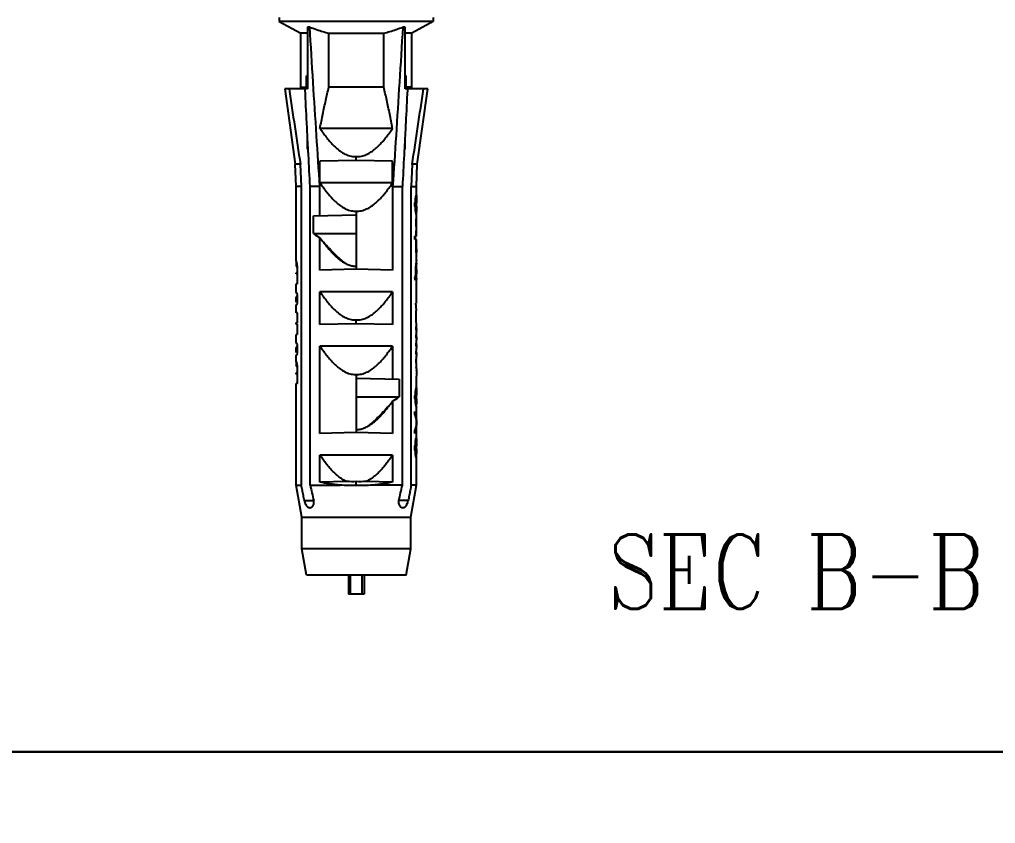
# Model space of a CAD drawing. Header units: millimetres. Extents: x -308 to 1490, y -1725 to -1095.
# Drawn here: x 1104.3 to 1156.9, y -1414.9 to -1371.5 of the extents above; entities that cross this region are included whole.
import ezdxf
from ezdxf.enums import TextEntityAlignment as Align

# ---------------------------------------------------------------- set-up
doc = ezdxf.new("R2010")
doc.units = ezdxf.units.MM
doc.layers.add('hatch', color=56, linetype='Continuous', lineweight=9)
doc.styles.add('ROMANC', font='romanc.shx')

# ---------------------------------------------------------------- blocks, each defined once
blk = doc.blocks.new('u73')
at = {"color": 7}
for p, q in [((-146.87, 39.576), (-146.87, 39.374)), ((-138.572, 39.576), (-138.572, 39.374)), ((-138.572, 39.374), (-146.87, 39.374)), ((-146.87, 39.374), (-145.707, 38.739)), ((-145.224, 39.066), (-145.352, 39.066)), ((-145.352, 39.066), (-145.352, 35.731)), ((-140.09, 39.066), (-140.218, 39.066)), ((-140.09, 35.731), (-140.09, 39.066)), ((-138.572, 39.374), (-139.736, 38.739)), ((-145.352, 38.739), (-145.707, 38.739)), ((-145.707, 35.832), (-145.707, 38.739)), ((-144.202, 38.739), (-141.241, 38.739)), ((-144.202, 35.832), (-144.202, 38.739)), ((-141.241, 35.832), (-141.241, 38.739)), ((-139.736, 38.739), (-140.09, 38.739)), ((-139.736, 35.832), (-139.736, 38.739)), ((-145.401, 35.832), (-145.401, 36.439)), ((-140.041, 35.832), (-140.041, 36.439)), ((-145.718, 35.731), (-145.707, 35.832)), ((-145.707, 35.832), (-145.401, 35.832)), ((-145.401, 35.832), (-145.414, 35.731)), ((-141.241, 35.832), (-144.202, 35.832)), ((-139.736, 35.832), (-140.041, 35.832)), ((-140.029, 35.731), (-140.041, 35.832)), ((-139.724, 35.731), (-139.736, 35.832)), ((-145.352, 35.731), (-146.572, 35.731)), ((-146.572, 35.731), (-146.009, 31.683)), ((-138.871, 35.731), (-140.09, 35.731)), ((-139.434, 31.683), (-138.871, 35.731)), ((-140.764, 33.606), (-144.679, 33.606)), ((-145.345, 32.492), (-145.345, 33.1)), ((-145.313, 32.494), (-145.344, 33.1)), ((-140.098, 33.1), (-140.129, 32.494)), ((-140.098, 33.1), (-140.098, 32.492)), ((-145.345, 32.492), (-145.313, 32.492)), ((-142.721, 31.885), (-142.721, 32.088)), ((-140.098, 32.492), (-140.13, 32.492)), ((-145.734, 31.683), (-146.009, 31.683)), ((-145.96, 30.468), (-146.009, 31.683)), ((-145.68, 30.468), (-145.734, 31.683)), ((-142.721, 31.885), (-144.679, 31.834)), ((-144.679, 30.671), (-144.679, 31.834)), ((-140.764, 31.834), (-142.721, 31.885)), ((-140.764, 30.671), (-140.764, 31.834)), ((-139.709, 31.683), (-139.762, 30.468)), ((-139.434, 31.683), (-139.709, 31.683)), ((-139.483, 30.468), (-139.434, 31.683)), ((-140.764, 30.671), (-144.679, 30.671)), ((-145.68, 30.468), (-145.96, 30.468)), ((-145.96, 26.455), (-145.96, 30.468)), ((-145.68, 14.378), (-145.68, 30.468)), ((-144.679, 30.468), (-145.208, 30.468)), ((-145.208, 14.378), (-145.208, 30.468)), ((-144.679, 28.899), (-144.679, 30.468)), ((-140.764, 30.468), (-140.235, 30.468)), ((-140.764, 30.468), (-140.764, 25.964)), ((-140.235, 14.378), (-140.235, 30.468)), ((-139.762, 30.468), (-139.483, 30.468)), ((-139.762, 14.378), (-139.762, 30.468)), ((-139.484, 29.971), (-139.519, 29.971)), ((-139.491, 30.03), (-139.501, 30.03)), ((-139.483, 29.971), (-139.483, 30.468)), ((-139.533, 29.59), (-139.561, 29.59)), ((-139.561, 29.413), (-139.561, 29.59)), ((-139.528, 29.707), (-139.555, 29.707)), ((-139.519, 29.795), (-139.548, 29.795)), ((-139.498, 29.883), (-139.538, 29.883)), ((-139.508, 29.854), (-139.538, 29.854)), ((-139.533, 29.413), (-139.533, 29.59)), ((-139.483, 29.883), (-139.493, 29.883)), ((-139.483, 29.883), (-139.483, 29.898)), ((-139.483, 29.413), (-139.483, 29.59)), ((-145.024, 28.89), (-142.721, 28.95)), ((-142.721, 29.153), (-142.721, 26.016)), ((-139.533, 29.413), (-139.561, 29.413)), ((-139.528, 29.296), (-139.555, 29.296)), ((-139.519, 29.208), (-139.548, 29.208)), ((-139.504, 29.149), (-139.538, 29.149)), ((-139.504, 28.973), (-139.504, 29.149)), ((-139.485, 28.973), (-139.485, 29.178)), ((-139.483, 28.973), (-139.485, 28.973)), ((-139.483, 28.738), (-139.483, 28.973)), ((-145.024, 27.938), (-145.024, 28.89)), ((-139.484, 28.738), (-139.491, 28.738)), ((-139.491, 28.327), (-139.491, 28.738)), ((-139.484, 28.327), (-139.484, 28.738)), ((-145.024, 27.938), (-142.721, 27.938)), ((-139.486, 28.092), (-139.498, 28.092)), ((-139.498, 27.798), (-139.498, 28.092)), ((-139.484, 28.327), (-139.491, 28.327)), ((-139.486, 27.798), (-139.486, 28.092)), ((-139.483, 28.092), (-139.483, 28.327)), ((-144.679, 25.964), (-144.679, 27.705)), ((-139.486, 27.798), (-139.561, 27.798)), ((-139.561, 27.622), (-139.561, 27.798)), ((-139.486, 27.622), (-139.561, 27.622)), ((-139.54, 27.622), (-139.54, 27.798)), ((-139.498, 26.917), (-139.498, 27.622)), ((-139.486, 27.123), (-139.486, 27.622)), ((-139.486, 27.123), (-139.498, 27.123)), ((-139.486, 26.917), (-139.498, 26.917)), ((-139.483, 27.056), (-139.486, 26.917)), ((-139.483, 26.5), (-139.483, 26.917)), ((-139.483, 26.34), (-139.503, 26.34)), ((-145.892, 25.829), (-145.96, 25.829)), ((-145.96, 25.762), (-145.96, 25.829)), ((-145.955, 26.166), (-145.897, 26.166)), ((-145.892, 25.225), (-145.892, 25.99)), ((-142.721, 26.016), (-144.679, 25.964)), ((-140.764, 25.964), (-142.721, 26.016)), ((-139.511, 25.914), (-139.536, 25.914)), ((-139.506, 25.788), (-139.529, 25.788)), ((-139.502, 26.126), (-139.524, 26.126)), ((-139.49, 26.27), (-139.511, 26.27)), ((-139.483, 26.001), (-139.483, 26.27)), ((-139.483, 25.559), (-139.483, 25.788)), ((-145.892, 25.762), (-145.96, 25.762)), ((-139.514, 25.579), (-139.574, 25.579)), ((-139.498, 25.656), (-139.543, 25.656)), ((-139.49, 25.559), (-139.514, 25.559)), ((-139.483, 25.488), (-139.503, 25.488)), ((-139.483, 24.194), (-139.483, 25.328)), ((-145.892, 25.225), (-145.96, 25.225)), ((-145.96, 24.86), (-145.96, 25.225)), ((-140.764, 24.801), (-144.679, 24.801)), ((-144.679, 23.03), (-144.679, 24.801)), ((-140.764, 24.801), (-140.764, 23.03)), ((-145.96, 24.319), (-145.96, 24.401)), ((-145.95, 24.242), (-145.951, 24.243)), ((-145.95, 24.242), (-145.892, 24.242)), ((-145.949, 24.318), (-145.892, 24.318)), ((-145.892, 24.187), (-145.892, 24.65)), ((-139.483, 24.194), (-139.54, 24.194)), ((-145.96, 23.668), (-145.96, 24.002)), ((-145.892, 23.668), (-145.96, 23.668)), ((-145.892, 23.128), (-145.892, 23.668)), ((-139.497, 23.182), (-139.497, 23.789)), ((-142.721, 23.081), (-142.721, 23.283)), ((-139.483, 23.072), (-139.497, 23.182)), ((-145.892, 23.128), (-145.954, 23.128)), ((-145.892, 23.061), (-145.954, 23.061)), ((-145.892, 22.504), (-145.892, 23.061)), ((-142.721, 23.081), (-144.679, 23.03)), ((-140.764, 23.03), (-142.721, 23.081)), ((-139.497, 22.751), (-139.497, 22.913)), ((-139.483, 22.802), (-139.497, 22.913)), ((-139.483, 22.802), (-139.483, 23.072)), ((-139.483, 22.372), (-139.483, 22.641)), ((-145.892, 22.504), (-145.96, 22.504)), ((-145.96, 22.147), (-145.96, 22.504)), ((-139.495, 22.313), (-139.495, 22.475)), ((-139.483, 22.372), (-139.495, 22.475)), ((-139.483, 21.941), (-139.483, 22.21)), ((-145.96, 21.605), (-145.96, 21.687)), ((-145.949, 21.604), (-145.892, 21.604)), ((-145.892, 21.473), (-145.892, 21.936)), ((-140.764, 21.866), (-144.679, 21.866)), ((-144.679, 17.16), (-144.679, 21.866)), ((-140.764, 21.866), (-140.764, 20.095)), ((-139.494, 21.875), (-139.494, 22.037)), ((-139.483, 21.941), (-139.494, 22.037)), ((-139.492, 21.437), (-139.492, 21.598)), ((-139.483, 21.51), (-139.492, 21.598)), ((-139.483, 21.598), (-139.483, 21.779)), ((-145.96, 21.019), (-145.96, 21.289)), ((-145.95, 21.528), (-145.951, 21.53)), ((-145.95, 21.528), (-145.892, 21.528)), ((-139.491, 20.999), (-139.491, 21.16)), ((-139.483, 21.079), (-139.491, 21.16)), ((-139.491, 20.998), (-139.483, 21.079)), ((-139.483, 21.16), (-139.483, 21.348)), ((-145.96, 20.799), (-145.96, 20.802)), ((-145.96, 20.799), (-145.892, 20.799)), ((-145.892, 19.859), (-145.892, 20.816)), ((-139.483, 20.918), (-139.491, 20.999)), ((-139.483, 20.648), (-139.487, 20.71)), ((-139.483, 20.71), (-139.483, 20.918)), ((-145.96, 20.358), (-145.96, 20.425)), ((-145.892, 20.425), (-145.96, 20.425)), ((-145.892, 20.358), (-145.96, 20.358)), ((-142.721, 20.348), (-142.721, 17.211)), ((-142.721, 20.146), (-140.419, 20.086)), ((-140.419, 20.086), (-140.419, 19.134)), ((-139.483, 19.575), (-139.483, 20.247)), ((-145.96, 14.378), (-145.96, 19.859)), ((-145.892, 19.859), (-145.96, 19.859)), ((-139.483, 19.487), (-139.538, 19.487)), ((-139.508, 19.457), (-139.538, 19.457)), ((-139.484, 19.575), (-139.519, 19.575)), ((-139.501, 19.634), (-139.489, 19.634)), ((-139.483, 19.487), (-139.483, 19.507)), ((-142.721, 19.134), (-140.419, 19.134)), ((-139.533, 19.222), (-139.561, 19.222)), ((-139.561, 19.046), (-139.561, 19.193)), ((-139.533, 19.017), (-139.561, 19.017)), ((-139.528, 19.311), (-139.555, 19.311)), ((-139.528, 18.929), (-139.555, 18.929)), ((-139.519, 19.399), (-139.548, 19.399)), ((-139.533, 19.017), (-139.533, 19.222)), ((-139.483, 19.017), (-139.483, 19.222)), ((-140.764, 18.901), (-140.764, 17.16)), ((-139.519, 18.841), (-139.548, 18.841)), ((-139.508, 18.782), (-139.538, 18.782)), ((-139.491, 18.753), (-139.538, 18.753)), ((-139.483, 18.723), (-139.532, 18.723)), ((-139.506, 18.664), (-139.519, 18.664)), ((-139.492, 18.606), (-139.501, 18.606)), ((-139.486, 18.576), (-139.483, 18.576)), ((-139.483, 18.737), (-139.483, 18.723)), ((-139.483, 18.723), (-139.483, 18.737)), ((-139.483, 17.87), (-139.483, 18.576)), ((-139.561, 18.165), (-139.561, 18.341)), ((-139.483, 17.842), (-139.499, 17.842)), ((-139.483, 17.666), (-139.499, 17.666)), ((-139.483, 16.873), (-139.483, 17.638)), ((-142.721, 17.211), (-144.679, 17.16)), ((-140.764, 17.16), (-142.721, 17.211)), ((-139.561, 17.167), (-139.561, 17.343)), ((-139.486, 16.873), (-139.524, 16.873)), ((-139.493, 16.932), (-139.508, 16.932)), ((-139.561, 16.256), (-139.561, 16.491)), ((-139.528, 16.491), (-139.561, 16.491)), ((-139.524, 16.609), (-139.555, 16.609)), ((-139.515, 16.697), (-139.549, 16.697)), ((-139.483, 16.756), (-139.544, 16.756)), ((-139.528, 16.256), (-139.528, 16.491)), ((-139.483, 16.638), (-139.487, 16.638)), ((-139.485, 16.315), (-139.485, 16.491)), ((-139.483, 16.679), (-139.483, 16.697)), ((-139.483, 16.638), (-139.483, 16.679)), ((-139.483, 16.315), (-139.483, 16.491)), ((-144.679, 14.544), (-144.679, 15.997)), ((-140.764, 15.997), (-144.679, 15.997)), ((-140.764, 15.997), (-140.764, 14.544)), ((-139.528, 16.256), (-139.561, 16.256)), ((-139.524, 16.139), (-139.555, 16.139)), ((-139.511, 16.051), (-139.548, 16.051)), ((-139.501, 16.021), (-139.545, 16.021)), ((-139.501, 15.845), (-139.501, 16.021)), ((-139.483, 16.042), (-139.483, 16.08)), ((-139.483, 14.378), (-139.483, 16.042)), ((-145.656, 12.657), (-145.96, 14.378)), ((-145.96, 14.378), (-145.68, 14.378)), ((-145.208, 14.378), (-143.585, 14.378)), ((-143.236, 14.571), (-144.679, 14.544)), ((-142.721, 14.36), (-142.721, 14.567)), ((-140.764, 14.544), (-142.206, 14.571)), ((-140.235, 14.378), (-141.858, 14.378)), ((-139.786, 12.657), (-139.483, 14.378)), ((-139.483, 14.378), (-139.762, 14.378)), ((-145.518, 13.543), (-145.013, 13.543)), ((-139.924, 13.543), (-140.43, 13.543)), ((-145.656, 10.937), (-145.656, 12.657)), ((-145.656, 12.657), (-139.786, 12.657)), ((-139.786, 10.937), (-139.786, 12.657)), ((-145.403, 9.52), (-145.656, 10.937)), ((-139.786, 10.937), (-145.656, 10.937)), ((-140.04, 9.52), (-139.786, 10.937)), ((-140.04, 9.52), (-145.403, 9.52)), ((-143.146, 9.52), (-143.146, 8.508)), ((-143.03, 8.508), (-143.03, 9.52)), ((-142.413, 8.508), (-142.413, 9.52)), ((-142.297, 9.52), (-142.297, 8.508)), ((-142.297, 8.508), (-143.146, 8.508))]:
    blk.add_line(p, q, dxfattribs=at)
for centre, radius, start, end in [((922.478, 193.774), 1080.439, 188.411194, 188.628255), ((-146.491, 35.629), 1.017, 2.886, 5.7443), ((-138.951, 35.629), 1.017, 174.2557, 177.114), ((-1207.92, 193.774), 1080.439, 351.371745, 351.588807), ((-142.641, 31.089), 3.95, 232.9078, 238.9519), ((-132.133, 37.59), 15.971, 218.2351, 219.3121), ((-142.821, 22.314), 3.985, 301.0745, 307.0658), ((-153.309, 28.785), 15.971, 320.6879, 321.7649), ((-36.516, 39.345), 111.523, 192.93706, 193.37756), ((-246.073, 38.678), 108.592, 346.61649, 347.06888)]:
    blk.add_arc(centre, radius, start, end, dxfattribs=at)
at = {"color": 7, "extrusion": (0, 0, -1)}
for centre, major_axis, ratio, start_param, end_param in [((-142.721, 30.353), (-3.238, 0), 0.786897, -2.991428, -2.95636), ((-142.721, 30.175), (-3.238, 0), 0.419682, -3.035008, -2.991428), ((-142.721, 29.932), (-3.238, 0), 0.419682, -3.213463, -3.170187), ((-142.721, 29.898), (-3.238, 0), 0.786897, -3.170187, -3.141593), ((-142.721, 33.306), (0, -16.989), 0.190622, -1.359113, -1.350263), ((-142.721, 30.926), (0, -5.663), 0.57187, 4.897622, 4.924073), ((-142.721, 31.975), (0, -13.591), 0.238279, 4.880062, 4.888835), ((-142.721, 30.558), (0, -5.097), 0.635407, 4.862554, 4.880062), ((-142.721, 30.134), (-3.238, 0), 0.699469, 3.26558, 3.291757), ((-142.721, 29.994), (-3.238, 0), 0.349727, 3.239488, 3.26558), ((-142.721, 29.792), (-3.238, 0), 0.349727, -3.222132, -3.196141), ((-142.721, 29.73), (-3.238, 0), 0.699469, -3.196141, -3.170187), ((-142.721, 29.917), (0, -5.663), 0.57187, -1.564812, -1.538876), ((-142.721, 30.279), (0, -16.989), 0.190622, -1.538876, -1.537147), ((-142.721, 29.649), (0, -5.097), 0.635407, -1.599391, -1.5821), ((-142.721, 29.553), (0, -13.591), 0.238279, -1.5821, -1.573456), ((-142.721, 25.697), (0, -16.989), 0.190622, -1.79133, -1.78248), ((-142.721, 28.077), (0, -5.663), 0.57187, -1.78248, -1.756029), ((-142.721, 28.65), (-3.238, 0), 0.786897, -3.326826, -3.291757), ((-142.721, 27.028), (0, -13.591), 0.238279, -1.747242, -1.738469), ((-142.721, 28.445), (0, -5.097), 0.635407, -1.738469, -1.720961), ((-142.721, 28.954), (-3.238, 0), 0.524602, -3.291757, -3.256874), ((-142.721, 28.777), (-3.238, 0), 0.524602, -3.291757, -3.256874), ((-142.721, 29.347), (0, -4.53), 0.714828, 4.723692, 4.749632), ((-142.721, 28.724), (0, -16.989), 0.190622, -1.604446, -1.602717), ((-142.721, 29.086), (0, -5.663), 0.57187, 4.680469, 4.706405), ((-142.721, 29.449), (0, -13.591), 0.238279, -1.568137, -1.559493), ((-142.721, 27.262), (-3.238, 0), 0.938755, -3.099953, -3.095699), ((-142.721, 27.056), (-3.238, 0), 0.93262, -3.163802, -3.141758), ((-142.721, 26.696), (0, -3.238), 1, 4.8033, 4.863659), ((-142.721, 26.5), (-3.238, 0), 0.333333, -3.141593, -3.050682), ((-142.721, 26.34), (-3.238, 0), 0.333333, -3.141593, -3.076081), ((-142.721, 27.672), (0, -9.715), 0.333333, 4.863659, 4.894347), ((-142.721, 24.156), (0, -9.715), 0.333333, -1.752754, -1.731712), ((-142.721, 27.192), (0, -9.715), 0.333333, 4.822334, 4.844316), ((-142.721, 24.636), (0, -9.715), 0.333333, -1.702723, -1.689607), ((-142.721, 26.001), (-3.238, 0), 0.555556, 3.141588, 3.260404), ((-142.721, 26.482), (0, -3.238), 1, 4.7779, 4.822334), ((-142.721, 25.828), (-3.238, 0), 0.555556, 3.093312, 3.237123), ((-142.721, 26.001), (-3.238, 0), 0.555556, 3.302508, 3.389893), ((-142.721, 24.127), (0, -5.829), 0.555556, -1.819097, -1.79568), ((-142.721, 25.828), (-3.238, 0), 0.555556, 3.280035, 3.366476), ((-142.721, 25.132), (-3.238, -0.004), 1, -3.278666, -3.250953), ((-142.721, 25.132), (-3.238, -0.01), 1, -3.248596, -3.229349), ((-142.721, 25.347), (0.018, -3.238), 1, -1.660779, -1.640772), ((-142.721, 25.328), (-3.238, 0), 0.333333, -3.232503, -3.141593), ((-142.721, 25.347), (-0.011, -3.238), 1, -1.6497, -1.639689), ((-142.721, 25.488), (-3.238, 0), 0.333333, -3.207104, -3.141593), ((-142.721, 24.86), (-3.238, 0), 0.320229, -0.204548, 0), ((-142.721, 24.401), (-3.238, 0), 0.321614, 6.203339, 6.487733), ((-142.721, 24.319), (-3.238, 0), 0.321614, 6.210753, 6.283362), ((-142.721, 24.002), (-3.238, 0), 0.280537, 0, 0.204548), ((-142.721, 22.641), (-3.238, 0), 0.36397, -3.235481, -3.141593), ((-142.721, 22.802), (-3.238, 0), 0.36397, -3.141593, -3.07296), ((-142.721, 22.147), (-3.238, 0), 0.320229, -0.204548, 0), ((-142.721, 22.21), (-3.238, 0), 0.36397, -3.229205, -3.141593), ((-142.721, 22.372), (-3.238, 0), 0.36397, -3.141593, -3.072973), ((-142.721, 21.687), (-3.238, 0), 0.321614, 6.203339, 6.487733), ((-142.721, 21.605), (-3.238, 0), 0.321614, 6.210753, 6.283362), ((-142.721, 21.779), (-3.238, 0), 0.36397, -3.222932, -3.141593), ((-142.721, 21.941), (-3.238, 0), 0.36397, -3.141593, -3.072986), ((-142.721, 21.289), (-3.238, 0), 0.280537, 0, 0.204548), ((-142.721, 21.348), (-3.238, 0), 0.36397, -3.216663, -3.141593), ((-142.721, 21.51), (-3.238, 0), 0.36397, -3.141593, -3.072999), ((-142.721, 20.247), (0, -5.609), 0.57735, -1.629932, -1.570796), ((-142.721, 20.247), (0, -8.897), 0.36397, -1.622793, -1.570796), ((-142.721, 20.648), (-3.238, 0), 0.36397, -3.141591, -3.11041), ((-142.721, 20.53), (0, -5.663), 0.571867, -1.385563, -1.359113), ((-142.721, 19.956), (-3.238, 0), 0.786897, -2.991428, -2.95636), ((-142.721, 19.778), (-3.238, 0), 0.419679, -3.035008, -2.991428), ((-142.721, 19.738), (-3.238, 0), 0.699465, 3.26558, 3.291757), ((-142.721, 19.597), (-3.238, 0), 0.349731, 3.239488, 3.26558), ((-142.721, 19.405), (-3.238, 0), 0.349731, -3.213463, -3.187486), ((-142.721, 19.548), (-3.238, 0), 0.419679, 3.078386, 3.121645), ((-142.721, 19.302), (0, -3.398), 0.953109, -1.61669, -1.599391), ((-142.721, 19.521), (0, -5.663), 0.571867, -1.564812, -1.538876), ((-142.721, 19.507), (0, -3.398), 0.953111, -1.590744, -1.570797), ((-142.721, 22.909), (0, -16.989), 0.190622, -1.359113, -1.350263), ((-142.721, 15.33), (0, -16.989), 0.190622, -1.79133, -1.78248), ((-142.721, 21.012), (0, -10.193), 0.317704, 4.880062, 4.888835), ((-142.721, 17.228), (0, -10.193), 0.317704, -1.747242, -1.738469), ((-142.721, 20.161), (0, -5.097), 0.635407, 4.862554, 4.880062), ((-142.721, 18.078), (0, -5.097), 0.635407, -1.738469, -1.720961), ((-142.721, 19.882), (0, -16.989), 0.190622, -1.538876, -1.537147), ((-142.721, 18.357), (0, -16.989), 0.190622, -1.604446, -1.602717), ((-142.721, 19.253), (0, -5.097), 0.635407, -1.599391, -1.5821), ((-142.721, 18.986), (0, -5.097), 0.635407, 4.723692, 4.740983), ((-142.721, 19.195), (0, -10.193), 0.317704, -1.5821, -1.573456), ((-142.721, 19.044), (0, -10.193), 0.317704, -1.568137, -1.559493), ((-142.721, 17.71), (0, -5.663), 0.571866, 4.500705, 4.527156), ((-142.721, 18.283), (-3.238, 0), 0.786897, 2.95636, 2.991428), ((-142.721, 18.502), (-3.238, 0), 0.699465, -3.291757, -3.26558), ((-142.721, 18.461), (-3.238, 0), 0.419678, -3.291757, -3.248177), ((-142.721, 18.363), (-3.238, 0), 0.786897, -3.283472, -3.260222), ((-142.721, 18.642), (-3.238, 0), 0.349731, -3.26558, -3.239488), ((-142.721, 18.504), (-3.238, 0), 0.419678, -3.260222, -3.216796), ((-142.721, 18.554), (-3.238, 0), 0.149885, -3.248177, -3.187486), ((-142.721, 18.569), (-3.238, 0), 0.149885, -3.216796, -3.156221), ((-142.721, 18.834), (-3.238, 0), 0.349731, -3.095699, -3.069722), ((-142.721, 18.938), (0, -3.398), 0.953109, -1.542202, -1.524903), ((-142.721, 18.737), (0, -5.097), 0.635407, 4.680469, 4.712389), ((-142.721, 17.815), (-3.238, 0), 0.743181, -3.362126, -3.152896), ((-142.721, 17.618), (-3.238, 0), 0.773092, -3.362126, -3.196141), ((-142.721, 17.891), (-3.238, 0), 0.773092, 3.196141, 3.362126), ((-142.721, 17.693), (-3.238, 0), 0.74318, 3.152896, 3.362126), ((-142.721, 17.696), (-3.238, 0), 0.773092, -3.199852, -3.164866), ((-142.721, 17.812), (-3.238, 0), 0.773092, -3.118319, -3.083334), ((-142.721, 17.411), (0, -3.398), 0.95311, 4.871302, 4.906423), ((-142.721, 17.142), (-3.238, 0), 0.524597, -3.017605, -2.98268), ((-142.721, 16.795), (-3.238, 0), 0.524597, -3.222132, -3.187486), ((-142.721, 16.717), (0, -3.398), 0.95311, -1.61669, -1.5821), ((-142.721, 20.207), (0, -16.989), 0.190622, -1.359113, -1.350263), ((-142.721, 18.066), (0, -6.795), 0.476556, -1.376762, -1.359113), ((-142.721, 18.759), (0, -13.591), 0.238278, 4.871302, 4.880062), ((-142.721, 17.415), (0, -5.097), 0.635407, 4.853817, 4.871302), ((-142.721, 17.016), (-3.238, 0), 0.699463, 3.256874, 3.283021), ((-142.721, 16.554), (-3.238, 0), 0.699463, -3.230807, -3.2048), ((-142.721, 16.375), (0, -5.097), 0.635407, -1.634003, -1.61669), ((-142.721, 15.985), (0, -13.591), 0.238278, -1.61669, -1.608039), ((-142.721, 15.809), (0, -13.591), 0.238278, -1.608039, -1.599391), ((-142.721, 16.464), (0, -10.193), 0.317704, -1.556168, -1.547523), ((-142.721, 16.679), (0, -6.795), 0.476555, -1.5821, -1.570796), ((-142.721, 16.74), (0, -16.989), 0.190622, -1.564812, -1.556168), ((-142.721, 12.54), (0, -16.989), 0.190622, -1.79133, -1.78248), ((-142.721, 14.92), (0, -5.663), 0.571866, -1.78248, -1.756029), ((-142.721, 15.587), (-3.238, 0), 0.629518, -3.326826, -3.283021), ((-142.721, 13.988), (0, -13.591), 0.238278, -1.738469, -1.729709), ((-142.721, 15.601), (0, -3.398), 0.953111, -1.729709, -1.703499), ((-142.721, 15.755), (-3.238, 0), 0.262299, -3.283021, -3.248177), ((-142.721, 15.901), (-3.238, 0), 0.349732, -3.274296, -3.248177), ((-142.721, 16.345), (0, -5.097), 0.635407, -1.547523, -1.530227), ((-142.721, 16.003), (0, -6.795), 0.476555, -1.599391, -1.5821), ((-142.721, 15.538), (-3.238, -0.104), 0.363645, -1.289246, -0.910092), ((-142.704, 15.619), (-3.45, -0.111), 0.36439, -1.55411, -1.301025), ((-142.687, 15.704), (-3.088, -0.102), 0.367522, -1.547431, -1.379686), ((-142.756, 15.704), (-3.088, 0.102), 0.367522, -1.761907, -1.594162), ((-142.738, 15.619), (-3.45, 0.111), 0.36439, -1.840568, -1.587483), ((-142.721, 15.538), (-3.238, 0.104), 0.363645, -2.231501, -1.852346)]:
    blk.add_ellipse(centre, major_axis=major_axis, ratio=ratio, start_param=start_param, end_param=end_param, dxfattribs=at)
at = {"color": 7}
for points, start_tangent, end_tangent in [([(-144.679, 30.468), (-144.863, 33.223), (-145.044, 36.088), (-145.224, 39.066)], (-0.068777, 0.997632), (-0.059097, 0.998252)), ([(-145.224, 39.066), (-144.861, 38.937), (-144.523, 38.829), (-144.202, 38.739)], (0.937659, -0.347557), (0.96827, -0.249908)), ([(-141.241, 38.739), (-140.917, 38.83), (-140.579, 38.938), (-140.218, 39.066)], (0.96827, 0.249908), (0.937659, 0.347557)), ([(-140.218, 39.066), (-140.398, 36.09), (-140.58, 33.224), (-140.764, 30.468)], (-0.059097, -0.998252), (-0.068777, -0.997632)), ([(-145.352, 36.433), (-145.377, 36.438), (-145.401, 36.439)], (-0.973482, 0.228762), (-1, 0)), ([(-140.041, 36.439), (-140.066, 36.438), (-140.09, 36.433)], (-1, 0), (-0.973482, -0.228762)), ([(-144.679, 33.606), (-144.524, 34.378), (-144.365, 35.121), (-144.202, 35.832)], (0.191143, 0.981562), (0.233516, 0.972353)), ([(-140.764, 33.606), (-140.919, 34.378), (-141.077, 35.121), (-141.241, 35.832)], (-0.191143, 0.981562), (-0.233516, 0.972353)), ([(-145.344, 33.1), (-145.386, 33.915), (-145.475, 35.68)], (-0.051225, 0.998687), (-0.050303, 0.998734)), ([(-139.967, 35.68), (-140.057, 33.915), (-140.098, 33.1)], (-0.050303, -0.998734), (-0.051225, -0.998687)), ([(-144.679, 33.606), (-144.513, 33.371), (-144.34, 33.142), (-144.157, 32.921), (-143.962, 32.709), (-143.75, 32.51), (-143.52, 32.334), (-143.27, 32.194), (-142.997, 32.106), (-142.721, 32.088)], (0.565386, -0.824826), (0.997864, 0.065325)), ([(-142.721, 32.088), (-142.438, 32.107), (-142.163, 32.199), (-141.912, 32.341), (-141.683, 32.518), (-141.473, 32.717), (-141.28, 32.927), (-141.1, 33.147), (-140.928, 33.373), (-140.764, 33.606)], (0.997864, -0.065325), (0.565386, 0.824826)), ([(-145.208, 30.468), (-145.297, 32.177), (-145.313, 32.494)], (-0.052321, 0.99863), (-0.051462, 0.998675)), ([(-140.129, 32.494), (-140.146, 32.178), (-140.235, 30.468)], (-0.051462, -0.998675), (-0.052321, -0.99863)), ([(-144.679, 30.671), (-144.513, 30.436), (-144.34, 30.208), (-144.157, 29.986), (-143.962, 29.774), (-143.75, 29.575), (-143.52, 29.399), (-143.27, 29.259), (-142.997, 29.171), (-142.721, 29.153)], (0.565386, -0.824826), (0.997864, 0.065325)), ([(-142.721, 29.153), (-142.438, 29.172), (-142.163, 29.264), (-141.912, 29.406), (-141.683, 29.583), (-141.473, 29.782), (-141.28, 29.993), (-141.1, 30.212), (-140.928, 30.438), (-140.764, 30.671)], (0.997864, -0.065325), (0.565386, 0.824826)), ([(-144.491, 27.471), (-144.364, 27.304), (-144.235, 27.143), (-144.101, 26.988), (-143.963, 26.84), (-143.817, 26.699), (-143.663, 26.568), (-143.498, 26.45), (-143.323, 26.349)], (0.592936, -0.805249), (0.895678, -0.444703)), ([(-143.323, 26.349), (-143.59, 26.562), (-143.871, 26.823), (-144.17, 27.127), (-144.491, 27.471)], (-0.816751, 0.57699), (-0.6738, 0.738914)), ([(-145.952, 26.453), (-145.954, 26.453), (-145.959, 26.426), (-145.959, 26.384)], (-0.907445, 0.420172), (-0.029157, -0.999575)), ([(-145.959, 26.384), (-145.96, 26.365), (-145.958, 26.276), (-145.955, 26.166)], (-0.029157, -0.999575), (0.01783, -0.999841)), ([(-145.892, 25.99), (-145.894, 26.111), (-145.902, 26.227), (-145.915, 26.327), (-145.93, 26.402), (-145.944, 26.445), (-145.952, 26.453)], (0.019143, 0.999817), (-0.907445, 0.420172)), ([(-143.323, 26.349), (-143.117, 26.25), (-142.914, 26.193), (-142.721, 26.18)], (0.864565, -0.502522), (0.999146, 0.041324)), ([(-145.944, 25.829), (-145.943, 25.825), (-145.941, 25.813), (-145.941, 25.796), (-145.941, 25.779), (-145.943, 25.767), (-145.944, 25.762)], (1, 0), (-1, 0)), ([(-144.679, 24.801), (-144.513, 24.566), (-144.34, 24.338), (-144.157, 24.117), (-143.962, 23.905), (-143.75, 23.705), (-143.52, 23.529), (-143.27, 23.389), (-142.997, 23.301), (-142.721, 23.283)], (0.565386, -0.824826), (0.997864, 0.065325)), ([(-142.721, 23.283), (-142.438, 23.303), (-142.163, 23.394), (-141.912, 23.537), (-141.683, 23.714), (-141.473, 23.912), (-141.28, 24.123), (-141.1, 24.342), (-140.928, 24.568), (-140.764, 24.801)], (0.997864, -0.065325), (0.565386, 0.824826)), ([(-145.949, 24.318), (-145.948, 24.307), (-145.947, 24.289), (-145.947, 24.269), (-145.948, 24.252), (-145.95, 24.243)], (0.241437, -0.970417), (-0.551359, -0.834268)), ([(-139.54, 24.194), (-139.519, 24.078), (-139.506, 23.941), (-139.497, 23.789)], (0.232148, -0.97268), (0.038768, -0.999248)), ([(-145.954, 23.061), (-145.955, 23.066), (-145.956, 23.078), (-145.956, 23.095), (-145.956, 23.112), (-145.955, 23.124), (-145.954, 23.128)], (-1, 0), (1, 0)), ([(-145.949, 21.604), (-145.948, 21.593), (-145.947, 21.576), (-145.947, 21.555), (-145.948, 21.538), (-145.95, 21.529)], (0.241437, -0.970417), (-0.551359, -0.834268)), ([(-144.679, 21.866), (-144.513, 21.632), (-144.34, 21.403), (-144.157, 21.182), (-143.962, 20.97), (-143.75, 20.771), (-143.52, 20.595), (-143.27, 20.455), (-142.997, 20.367), (-142.721, 20.348)], (0.565386, -0.824826), (0.997864, 0.065325)), ([(-142.721, 20.348), (-142.438, 20.368), (-142.163, 20.459), (-141.912, 20.602), (-141.683, 20.779), (-141.473, 20.978), (-141.28, 21.188), (-141.1, 21.407), (-140.928, 21.634), (-140.764, 21.866)], (0.997864, -0.065325), (0.565386, 0.824826)), ([(-145.942, 21.019), (-145.948, 21.012), (-145.952, 20.996), (-145.955, 20.971), (-145.958, 20.938), (-145.959, 20.898), (-145.96, 20.851), (-145.96, 20.799)], (-0.953979, -0.299872), (-0.000279, -1)), ([(-145.892, 20.816), (-145.898, 20.863), (-145.905, 20.906), (-145.913, 20.943), (-145.921, 20.973), (-145.928, 20.996), (-145.936, 21.011), (-145.942, 21.019)], (-0.111493, 0.993765), (-0.871995, 0.489515)), ([(-145.945, 20.425), (-145.944, 20.421), (-145.942, 20.408), (-145.942, 20.392), (-145.942, 20.375), (-145.944, 20.363), (-145.945, 20.358)], (1, 0), (-1, 0)), ([(-142.12, 17.545), (-141.943, 17.646), (-141.777, 17.766), (-141.622, 17.898), (-141.476, 18.04), (-141.338, 18.188), (-141.206, 18.341), (-141.078, 18.5), (-140.952, 18.667)], (0.895682, 0.444696), (0.592936, 0.80525)), ([(-140.952, 18.667), (-141.272, 18.323), (-141.571, 18.019), (-141.852, 17.758), (-142.12, 17.545)], (-0.6738, -0.738914), (-0.816755, -0.576985)), ([(-142.721, 17.376), (-142.528, 17.388), (-142.325, 17.445), (-142.12, 17.545)], (0.999146, -0.041324), (0.864569, 0.502515)), ([(-143.236, 14.571), (-143.43, 14.669), (-143.612, 14.79), (-143.781, 14.928), (-143.939, 15.077), (-144.087, 15.233), (-144.231, 15.399), (-144.374, 15.578), (-144.522, 15.775), (-144.679, 15.997)], (-0.922505, 0.385984), (-0.565386, 0.824826)), ([(-140.764, 15.997), (-140.922, 15.773), (-141.072, 15.573), (-141.218, 15.391), (-141.363, 15.225), (-141.512, 15.069), (-141.669, 14.922), (-141.835, 14.787), (-142.014, 14.667), (-142.206, 14.571)], (-0.565386, -0.824826), (-0.922505, -0.385984)), ([(-145.518, 13.543), (-145.572, 13.819), (-145.626, 14.097), (-145.68, 14.378)], (-0.19141, 0.98151), (-0.189622, 0.981857)), ([(-139.762, 14.378), (-139.816, 14.097), (-139.87, 13.819), (-139.924, 13.543)], (-0.189622, -0.981857), (-0.19141, -0.98151)), ([(-145.518, 13.543), (-145.49, 13.434), (-145.445, 13.331), (-145.387, 13.246), (-145.318, 13.189), (-145.242, 13.164), (-145.226, 13.163)], (0.19141, -0.98151), (0.999997, 0.00252)), ([(-145.226, 13.163), (-145.165, 13.174), (-145.097, 13.215), (-145.044, 13.279), (-145.011, 13.36), (-145.001, 13.449), (-145.013, 13.543)], (0.999997, 0.00252), (-0.23158, 0.972816)), ([(-140.43, 13.543), (-140.442, 13.444), (-140.429, 13.353), (-140.396, 13.274), (-140.344, 13.213), (-140.277, 13.174), (-140.217, 13.163)], (-0.23158, -0.972816), (0.999996, -0.002815)), ([(-140.217, 13.163), (-140.2, 13.164), (-140.124, 13.189), (-140.055, 13.246), (-139.997, 13.331), (-139.953, 13.434), (-139.924, 13.543)], (0.999996, -0.002815), (0.19141, 0.98151))]:
    blk.add_spline(points, degree=3, dxfattribs=dict(at, start_tangent=start_tangent, end_tangent=end_tangent))
at = {"layer": 'Defpoints', "color": 2}
blk.add_lwpolyline([(-224.487, 313.96), (224.487, 313.96), (224.487, 0), (-224.487, 0)], close=True, dxfattribs=at)
at = {"layer": 'hatch', "color": 6, "style": 'ROMANC', "width": 0.8}
blk.add_text('SEC B-B', height=4, dxfattribs=at).set_placement((-119.027, 9.719), align=Align.MIDDLE)

msp = doc.modelspace()

# ---------------------------------------------------------------- block references
msp.add_blockref('u73', (1265.149, -1411.022))
at = {"rotation": 180}
msp.add_blockref('u73', (1265.149, -1411.022), dxfattribs=at)

doc.saveas('drawing.dxf')
